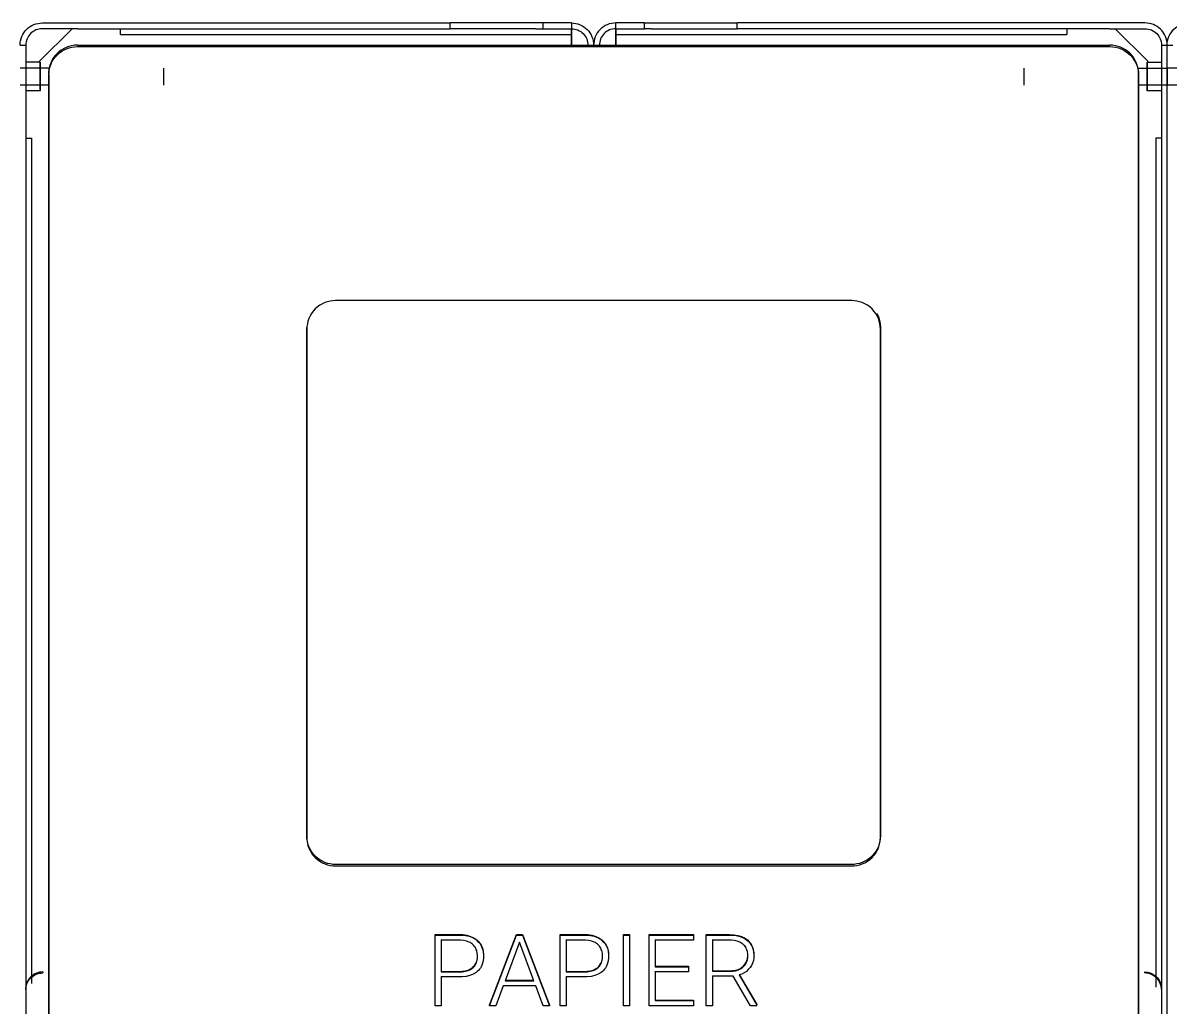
# Model space of a CAD drawing. Header units: millimetres. Extents: x 10366 to 28454, y 24552 to 29702.
# Drawn here: x 21728.8 to 22128.8, y 26916.4 to 27259.6 of the extents above; entities that cross this region are included whole.
import ezdxf

# ---------------------------------------------------------------- set-up
doc = ezdxf.new("R2010")
doc.units = ezdxf.units.MM
doc.header["$LTSCALE"] = 3
doc.layers.add('DomyÅ›lny', color=7, linetype='Continuous')

msp = doc.modelspace()

# ---------------------------------------------------------------- linework, layer by layer
at = {"layer": 'DomyÅ›lny'}
for p, q in [((21734.51, 27246.14), (21745.94, 27257.57)), ((21745.94, 27257.57), (21734.51, 27246.14)), ((21735.58, 27259.57), (21877.82, 27259.57)), ((21747.94, 27257.57), (21735.58, 27257.57)), ((21747.94, 27257.57), (21877.82, 27257.57)), ((21762.82, 27255.57), (21762.82, 27257.57)), ((21877.82, 27257.57), (21877.82, 27259.57)), ((21910.06, 27259.57), (21877.82, 27259.57)), ((21907.71, 27257.57), (21877.82, 27257.57)), ((21907.71, 27257.57), (21910.06, 27257.57)), ((21910.06, 27259.57), (21910.06, 27257.57)), ((21920.06, 27259.57), (21920.06, 27257.57)), ((21920.06, 27257.57), (21920.06, 27255.57)), ((21920.06, 27251.3), (21920.06, 27257.57)), ((21920.06, 27257.57), (21920.06, 27251.3)), ((21935.58, 27257.57), (21935.58, 27259.57)), ((21935.58, 27255.57), (21935.58, 27257.57)), ((21935.58, 27251.3), (21935.58, 27257.57)), ((21935.58, 27257.57), (21935.58, 27251.3)), ((21945.58, 27259.57), (21977.82, 27259.57)), ((21945.58, 27257.57), (21945.58, 27259.57)), ((21947.94, 27257.57), (21945.58, 27257.57)), ((21947.94, 27257.57), (21977.82, 27257.57)), ((22120.06, 27259.57), (21977.82, 27259.57)), ((21977.82, 27257.57), (21977.82, 27259.57)), ((22107.71, 27257.57), (21977.82, 27257.57)), ((22092.82, 27257.57), (22092.82, 27255.57)), ((22107.71, 27257.57), (22120.06, 27257.57)), ((22109.71, 27257.57), (22121.13, 27246.14)), ((22121.13, 27246.14), (22109.71, 27257.57)), ((21762.82, 27255.57), (21920.06, 27255.57)), ((21935.58, 27255.57), (22092.82, 27255.57)), ((21727.82, 27251.81), (21729.82, 27251.81)), ((21729.82, 27251.81), (21729.82, 26881.3)), ((21747.82, 27251.81), (22107.82, 27251.81)), ((21747.82, 27251.3), (22107.82, 27251.3)), ((22125.82, 27251.81), (22127.82, 27251.81)), ((22125.82, 27251.81), (22125.82, 26881.3)), ((22127.82, 26881.3), (22127.82, 27251.81)), ((22127.82, 27251.81), (22129.82, 27251.81)), ((22127.82, 26881.3), (22127.82, 27251.81)), ((21734.82, 27245.84), (21729.82, 27245.84)), ((22120.82, 27245.84), (22125.82, 27245.84)), ((21738.12, 27243.84), (21727.82, 27243.84)), ((21734.82, 27243.84), (21729.82, 27243.84)), ((21737.82, 26892.17), (21737.82, 27241.95)), ((21737.82, 27241.45), (21737.82, 26891.66)), ((22117.52, 27243.84), (22127.82, 27243.84)), ((22117.82, 26892.17), (22117.82, 27241.95)), ((22117.82, 27241.45), (22117.82, 26891.66)), ((22120.82, 27243.84), (22125.82, 27243.84)), ((22138.12, 27243.84), (22127.82, 27243.84)), ((21737.82, 27237.84), (21727.82, 27237.84)), ((21734.82, 27237.84), (21729.82, 27237.84)), ((22127.82, 27237.84), (22117.82, 27237.84)), ((22125.82, 27237.84), (22120.82, 27237.84)), ((22137.82, 27237.84), (22127.82, 27237.84)), ((21734.82, 27235.84), (21729.82, 27235.84)), ((22125.82, 27235.84), (22120.82, 27235.84)), ((21729.82, 27219.42), (21731.82, 27219.42)), ((21731.82, 27219.42), (21731.82, 26924.67)), ((22125.82, 27219.42), (22123.82, 27219.42)), ((22123.82, 27219.42), (22123.82, 26923.43)), ((22017.82, 27162.75), (21837.82, 27162.75)), ((21827.82, 27153.4), (21827.82, 27152.9)), ((21827.82, 26976.02), (21827.82, 27153.4)), ((21827.82, 27152.9), (21827.82, 26975.51)), ((22027.82, 27153.4), (22027.82, 26976.02)), ((22027.82, 27153.4), (22027.82, 27152.9)), ((22027.82, 26975.51), (22027.82, 27152.9)), ((22017.82, 26966.16), (21837.82, 26966.16)), ((21837.82, 26965.65), (22017.82, 26965.65)), ((21872.52, 26917.09), (21872.52, 26941.73)), ((21872.52, 26916.92), (21872.52, 26941.56)), ((21891.52, 26917.09), (21900.98, 26941.73)), ((21891.52, 26916.92), (21900.98, 26941.56)), ((21900.98, 26941.73), (21902.99, 26941.73)), ((21900.98, 26941.56), (21902.99, 26941.56)), ((21902.99, 26941.73), (21912.45, 26917.09)), ((21902.99, 26941.56), (21912.45, 26916.92)), ((21916.13, 26917.09), (21916.13, 26941.73)), ((21916.13, 26916.92), (21916.13, 26941.56)), ((21938.24, 26941.73), (21940.36, 26941.73)), ((21938.24, 26917.09), (21938.24, 26941.73)), ((21938.24, 26941.56), (21940.36, 26941.56)), ((21938.24, 26916.92), (21938.24, 26941.56)), ((21940.36, 26941.73), (21940.36, 26917.09)), ((21940.36, 26941.56), (21940.36, 26916.92)), ((21947.14, 26917.09), (21947.14, 26941.73)), ((21947.14, 26941.73), (21962.61, 26941.73)), ((21947.14, 26916.92), (21947.14, 26941.56)), ((21947.14, 26941.56), (21962.61, 26941.56)), ((21962.61, 26941.73), (21962.61, 26939.95)), ((21962.61, 26941.56), (21962.61, 26939.78)), ((21967.09, 26917.09), (21967.09, 26941.73)), ((21967.09, 26916.92), (21967.09, 26941.56)), ((21874.63, 26939.95), (21874.63, 26928.89)), ((21874.63, 26939.78), (21874.63, 26928.72)), ((21901.98, 26939.02), (21896.97, 26925.6)), ((21906.99, 26925.6), (21901.98, 26939.02)), ((21918.24, 26939.95), (21918.24, 26928.89)), ((21918.24, 26939.78), (21918.24, 26928.72)), ((21949.25, 26939.95), (21949.25, 26930.66)), ((21962.61, 26939.78), (21949.25, 26939.78)), ((21949.25, 26939.78), (21949.25, 26930.49)), ((21969.22, 26939.95), (21969.22, 26929.12)), ((21969.22, 26939.78), (21969.22, 26928.95)), ((21735.71, 26928.67), (21735.71, 26928.33)), ((21949.25, 26930.66), (21960.94, 26930.66)), ((21949.25, 26930.49), (21960.94, 26930.49)), ((21949.25, 26928.9), (21949.25, 26918.85)), ((21949.25, 26928.73), (21949.25, 26918.68)), ((21960.94, 26928.73), (21949.25, 26928.73)), ((21960.94, 26930.66), (21960.94, 26928.9)), ((21960.94, 26930.49), (21960.94, 26928.73)), ((22119.93, 26928.67), (22119.93, 26928.33)), ((21874.63, 26927.13), (21874.63, 26917.09)), ((21874.63, 26926.96), (21874.63, 26916.92)), ((21896.97, 26925.77), (21906.99, 26925.77)), ((21896.97, 26925.6), (21906.99, 26925.6)), ((21918.24, 26927.13), (21918.24, 26917.09)), ((21918.24, 26926.96), (21918.24, 26916.92)), ((21969.22, 26927.35), (21969.22, 26917.09)), ((21969.22, 26927.18), (21969.22, 26916.92)), ((21976.48, 26927.18), (21969.22, 26927.18)), ((21982.53, 26916.92), (21976.48, 26927.18)), ((21978.53, 26927.79), (21984.78, 26917.31)), ((21978.53, 26927.62), (21984.78, 26917.14)), ((21896.31, 26923.83), (21893.74, 26916.92)), ((21907.66, 26923.83), (21896.31, 26923.83)), ((21910.26, 26916.92), (21907.66, 26923.83)), ((21874.63, 26916.92), (21872.52, 26916.92)), ((21893.74, 26916.92), (21891.52, 26916.92)), ((21912.45, 26916.92), (21910.26, 26916.92)), ((21918.24, 26916.92), (21916.13, 26916.92)), ((21940.36, 26916.92), (21938.24, 26916.92)), ((21962.69, 26916.92), (21947.14, 26916.92)), ((21949.25, 26918.85), (21962.69, 26918.85)), ((21949.25, 26918.68), (21962.69, 26918.68)), ((21962.69, 26918.85), (21962.69, 26917.09)), ((21962.69, 26918.68), (21962.69, 26916.92)), ((21969.22, 26916.92), (21967.09, 26916.92)), ((21984.78, 26916.92), (21982.53, 26916.92)), ((21984.78, 26917.31), (21984.78, 26917.14)), ((21984.78, 26917.31), (21984.78, 26917.09))]:
    msp.add_line(p, q, dxfattribs=at)
for points in [[(21727.82, 27251.81, 0), (21727.86, 27252.58, 0), (21727.97, 27253.35, 0), (21728.17, 27254.09, 0), (21728.43, 27254.82, 0), (21728.76, 27255.51, 0), (21729.16, 27256.16, 0), (21729.62, 27256.77, 0), (21730.14, 27257.34, 0), (21730.7, 27257.84, 0), (21731.32, 27258.29, 0), (21731.97, 27258.67, 0), (21732.65, 27258.99, 0), (21733.36, 27259.24, 0), (21734.09, 27259.42, 0), (21734.83, 27259.53, 0), (21735.58, 27259.57, 0)], [(21735.58, 27257.57, 0), (21735, 27257.54, 0), (21734.43, 27257.45, 0), (21733.87, 27257.31, 0), (21733.33, 27257.11, 0), (21732.82, 27256.86, 0), (21732.33, 27256.56, 0), (21731.88, 27256.22, 0), (21731.47, 27255.84, 0), (21731.09, 27255.42, 0), (21730.76, 27254.96, 0), (21730.48, 27254.48, 0), (21730.24, 27253.97, 0), (21730.06, 27253.45, 0), (21729.93, 27252.91, 0), (21729.85, 27252.36, 0), (21729.82, 27251.81, 0)], [(21920.06, 27259.57, 0), (21920.06, 27259.57, 0), (21920.06, 27259.57, 0), (21920.06, 27259.57, 0), (21920.06, 27259.57, 0), (21920.06, 27259.57, 0), (21920.06, 27259.57, 0), (21920.06, 27259.57, 0), (21920.06, 27259.57, 0), (21920.06, 27259.57, 0), (21920.06, 27259.57, 0), (21920.06, 27259.57, 0), (21920.06, 27259.57, 0), (21920.04, 27259.57, 0), (21919.99, 27259.57, 0), (21919.77, 27259.57, 0), (21918.83, 27259.57, 0), (21910.06, 27259.57, 0)], [(21910.06, 27257.57, 0), (21920.06, 27257.57, 0)], [(21920.06, 27259.57, 0), (21920.84, 27259.53, 0), (21921.6, 27259.41, 0), (21922.35, 27259.22, 0), (21923.07, 27258.96, 0), (21923.76, 27258.62, 0), (21924.42, 27258.23, 0), (21925.03, 27257.77, 0), (21925.59, 27257.25, 0), (21926.1, 27256.68, 0), (21926.54, 27256.07, 0), (21926.93, 27255.42, 0), (21927.25, 27254.73, 0), (21927.5, 27254.02, 0), (21927.68, 27253.29, 0), (21927.78, 27252.55, 0), (21927.82, 27251.81, 0)], [(21920.06, 27257.57, 0), (21920.64, 27257.54, 0), (21921.21, 27257.45, 0), (21921.77, 27257.31, 0), (21922.31, 27257.11, 0), (21922.82, 27256.86, 0), (21923.31, 27256.56, 0), (21923.76, 27256.22, 0), (21924.18, 27255.84, 0), (21924.55, 27255.42, 0), (21924.88, 27254.96, 0), (21925.16, 27254.48, 0), (21925.4, 27253.97, 0), (21925.58, 27253.45, 0), (21925.71, 27252.91, 0), (21925.79, 27252.36, 0), (21925.82, 27251.81, 0)], [(21935.58, 27259.57, 0), (21934.81, 27259.53, 0), (21934.04, 27259.41, 0), (21933.29, 27259.22, 0), (21932.57, 27258.96, 0), (21931.88, 27258.62, 0), (21931.22, 27258.23, 0), (21930.61, 27257.77, 0), (21930.05, 27257.25, 0), (21929.54, 27256.68, 0), (21929.1, 27256.07, 0), (21928.71, 27255.42, 0), (21928.39, 27254.73, 0), (21928.14, 27254.02, 0), (21927.96, 27253.29, 0), (21927.86, 27252.55, 0), (21927.82, 27251.81, 0)], [(21935.58, 27257.57, 0), (21935, 27257.54, 0), (21934.43, 27257.45, 0), (21933.87, 27257.31, 0), (21933.33, 27257.11, 0), (21932.82, 27256.86, 0), (21932.33, 27256.56, 0), (21931.88, 27256.22, 0), (21931.47, 27255.84, 0), (21931.09, 27255.42, 0), (21930.76, 27254.96, 0), (21930.48, 27254.48, 0), (21930.24, 27253.97, 0), (21930.06, 27253.45, 0), (21929.93, 27252.91, 0), (21929.85, 27252.36, 0), (21929.82, 27251.81, 0)], [(21945.58, 27259.57, 0), (21935.58, 27259.57, 0)], [(21935.58, 27257.57, 0), (21935.58, 27257.57, 0), (21935.58, 27257.57, 0), (21935.58, 27257.57, 0), (21935.58, 27257.57, 0), (21935.58, 27257.57, 0), (21935.58, 27257.57, 0), (21935.58, 27257.57, 0), (21935.58, 27257.57, 0), (21935.58, 27257.57, 0), (21935.58, 27257.57, 0), (21935.58, 27257.57, 0), (21935.6, 27257.57, 0), (21935.65, 27257.57, 0), (21935.87, 27257.57, 0), (21936.81, 27257.57, 0), (21945.58, 27257.57, 0)], [(22127.82, 27251.81, 0), (22127.78, 27252.58, 0), (22127.67, 27253.35, 0), (22127.48, 27254.09, 0), (22127.21, 27254.82, 0), (22126.88, 27255.51, 0), (22126.48, 27256.16, 0), (22126.02, 27256.77, 0), (22125.5, 27257.34, 0), (22124.94, 27257.84, 0), (22124.32, 27258.29, 0), (22123.67, 27258.67, 0), (22122.99, 27258.99, 0), (22122.28, 27259.24, 0), (22121.55, 27259.42, 0), (22120.81, 27259.53, 0), (22120.06, 27259.57, 0)], [(22120.06, 27257.57, 0), (22120.64, 27257.54, 0), (22121.21, 27257.45, 0), (22121.77, 27257.31, 0), (22122.31, 27257.11, 0), (22122.82, 27256.86, 0), (22123.31, 27256.56, 0), (22123.76, 27256.22, 0), (22124.18, 27255.84, 0), (22124.55, 27255.42, 0), (22124.88, 27254.96, 0), (22125.16, 27254.48, 0), (22125.4, 27253.97, 0), (22125.58, 27253.45, 0), (22125.71, 27252.91, 0), (22125.79, 27252.36, 0), (22125.82, 27251.81, 0)], [(22127.82, 27251.81, 0), (22127.86, 27252.58, 0), (22127.97, 27253.35, 0), (22128.17, 27254.09, 0), (22128.43, 27254.82, 0), (22128.76, 27255.51, 0), (22129.16, 27256.16, 0), (22129.62, 27256.77, 0), (22130.14, 27257.34, 0), (22130.7, 27257.84, 0), (22131.32, 27258.29, 0), (22131.97, 27258.67, 0), (22132.65, 27258.99, 0), (22133.36, 27259.24, 0), (22134.09, 27259.42, 0), (22134.83, 27259.53, 0), (22135.58, 27259.57, 0)], [(21747.82, 27251.81, 0), (21746.8, 27251.76, 0), (21745.79, 27251.6, 0), (21744.81, 27251.35, 0), (21743.87, 27251.01, 0), (21742.96, 27250.57, 0), (21742.12, 27250.05, 0), (21741.33, 27249.45, 0), (21740.61, 27248.78, 0), (21739.97, 27248.05, 0), (21739.4, 27247.26, 0), (21738.91, 27246.44, 0), (21738.51, 27245.56, 0), (21738.21, 27244.67, 0), (21737.98, 27243.74, 0), (21737.86, 27242.86, 0), (21737.82, 27241.95, 0)], [(21737.82, 27241.45, 0), (21737.87, 27242.44, 0), (21738.02, 27243.43, 0), (21738.28, 27244.39, 0), (21738.62, 27245.31, 0), (21739.05, 27246.19, 0), (21739.57, 27247.02, 0), (21740.17, 27247.79, 0), (21740.83, 27248.5, 0), (21741.56, 27249.13, 0), (21742.35, 27249.7, 0), (21743.18, 27250.18, 0), (21744.05, 27250.58, 0), (21744.95, 27250.89, 0), (21745.88, 27251.11, 0), (21746.84, 27251.26, 0), (21747.82, 27251.3, 0)], [(22117.82, 27241.95, 0), (22117.77, 27242.95, 0), (22117.62, 27243.94, 0), (22117.36, 27244.89, 0), (22117.02, 27245.82, 0), (22116.59, 27246.7, 0), (22116.07, 27247.53, 0), (22115.47, 27248.3, 0), (22114.81, 27249.01, 0), (22114.08, 27249.64, 0), (22113.29, 27250.2, 0), (22112.46, 27250.68, 0), (22111.59, 27251.08, 0), (22110.69, 27251.4, 0), (22109.76, 27251.62, 0), (22108.8, 27251.76, 0), (22107.82, 27251.81, 0)], [(22107.82, 27251.3, 0), (22108.84, 27251.25, 0), (22109.85, 27251.1, 0), (22110.83, 27250.84, 0), (22111.77, 27250.5, 0), (22112.68, 27250.06, 0), (22113.52, 27249.54, 0), (22114.31, 27248.95, 0), (22115.03, 27248.28, 0), (22115.68, 27247.55, 0), (22116.24, 27246.76, 0), (22116.73, 27245.93, 0), (22117.13, 27245.05, 0), (22117.44, 27244.16, 0), (22117.66, 27243.23, 0), (22117.78, 27242.35, 0), (22117.82, 27241.45, 0)], [(21729.82, 27245.84, 0), (21729.82, 27245.84, 0), (21729.82, 27245.84, 0), (21729.82, 27245.84, 0), (21729.82, 27245.84, 0), (21729.82, 27245.84, 0), (21729.82, 27245.84, 0), (21729.82, 27245.84, 0), (21729.82, 27245.84, 0), (21729.82, 27245.84, 0), (21729.82, 27245.83, 0), (21729.82, 27245.83, 0), (21729.82, 27245.83, 0), (21729.82, 27245.8, 0), (21729.82, 27245.69, 0), (21729.82, 27245.22, 0), (21729.82, 27235.84, 0)], [(22125.82, 27245.84, 0), (22125.82, 27245.84, 0), (22125.82, 27245.84, 0), (22125.82, 27245.84, 0), (22125.82, 27245.84, 0), (22125.82, 27245.84, 0), (22125.82, 27245.84, 0), (22125.82, 27245.84, 0), (22125.82, 27245.84, 0), (22125.82, 27245.84, 0), (22125.82, 27245.83, 0), (22125.82, 27245.83, 0), (22125.82, 27245.83, 0), (22125.82, 27245.8, 0), (22125.82, 27245.69, 0), (22125.82, 27245.22, 0), (22125.82, 27235.84, 0)], [(21729.82, 27243.84, 0), (21729.82, 27243.84, 0), (21729.82, 27243.84, 0), (21729.82, 27243.84, 0), (21729.82, 27243.84, 0), (21729.82, 27243.84, 0), (21729.82, 27243.84, 0), (21729.82, 27243.84, 0), (21729.82, 27243.84, 0), (21729.82, 27243.84, 0), (21729.82, 27243.83, 0), (21729.82, 27243.83, 0), (21729.82, 27243.83, 0), (21729.82, 27243.81, 0), (21729.82, 27243.75, 0), (21729.82, 27243.47, 0), (21729.82, 27237.84, 0)], [(21734.82, 27243.84, 0), (21734.82, 27243.84, 0), (21734.82, 27243.84, 0), (21734.82, 27243.84, 0), (21734.82, 27243.84, 0), (21734.82, 27243.84, 0), (21734.82, 27243.84, 0), (21734.82, 27243.84, 0), (21734.82, 27243.84, 0), (21734.82, 27243.84, 0), (21734.82, 27243.83, 0), (21734.82, 27243.83, 0), (21734.82, 27243.83, 0), (21734.82, 27243.8, 0), (21734.82, 27243.67, 0), (21734.82, 27242.28, 0), (21734.82, 27238.49, 0), (21734.82, 27237.9, 0), (21734.82, 27237.85, 0), (21734.82, 27237.84, 0), (21734.82, 27237.84, 0), (21734.82, 27237.84, 0), (21734.82, 27237.84, 0), (21734.82, 27237.84, 0), (21734.82, 27237.84, 0), (21734.82, 27237.84, 0), (21734.82, 27237.84, 0), (21734.82, 27237.84, 0), (21734.82, 27237.84, 0), (21734.82, 27237.84, 0), (21734.82, 27237.84, 0), (21734.82, 27237.84, 0), (21734.82, 27237.84, 0), (21734.82, 27237.84, 0), (21734.82, 27237.84, 0), (21734.82, 27237.84, 0), (21734.82, 27237.84, 0), (21734.82, 27237.84, 0), (21734.82, 27237.84, 0), (21734.82, 27237.88, 0), (21734.82, 27238, 0), (21734.82, 27238.54, 0), (21734.82, 27239.65, 0)], [(21777.82, 27243.84, 0), (21777.82, 27243.84, 0), (21777.82, 27243.84, 0), (21777.82, 27243.84, 0), (21777.82, 27243.84, 0), (21777.82, 27243.84, 0), (21777.82, 27243.84, 0), (21777.82, 27243.84, 0), (21777.82, 27243.84, 0), (21777.82, 27243.84, 0), (21777.82, 27243.83, 0), (21777.82, 27243.83, 0), (21777.82, 27243.83, 0), (21777.82, 27243.81, 0), (21777.82, 27243.75, 0), (21777.82, 27243.47, 0), (21777.82, 27237.84, 0)], [(22077.82, 27243.84, 0), (22077.82, 27243.84, 0), (22077.82, 27243.84, 0), (22077.82, 27243.84, 0), (22077.82, 27243.84, 0), (22077.82, 27243.84, 0), (22077.82, 27243.84, 0), (22077.82, 27243.84, 0), (22077.82, 27243.84, 0), (22077.82, 27243.84, 0), (22077.82, 27243.83, 0), (22077.82, 27243.83, 0), (22077.82, 27243.83, 0), (22077.82, 27243.81, 0), (22077.82, 27243.75, 0), (22077.82, 27243.47, 0), (22077.82, 27237.84, 0)], [(22120.82, 27243.84, 0), (22120.82, 27243.84, 0), (22120.82, 27243.84, 0), (22120.82, 27243.84, 0), (22120.82, 27243.84, 0), (22120.82, 27243.84, 0), (22120.82, 27243.84, 0), (22120.82, 27243.84, 0), (22120.82, 27243.84, 0), (22120.82, 27243.84, 0), (22120.82, 27243.83, 0), (22120.82, 27243.83, 0), (22120.82, 27243.83, 0), (22120.82, 27243.8, 0), (22120.82, 27243.67, 0), (22120.82, 27242.28, 0), (22120.82, 27238.49, 0), (22120.82, 27237.9, 0), (22120.82, 27237.85, 0), (22120.82, 27237.84, 0), (22120.82, 27237.84, 0), (22120.82, 27237.84, 0), (22120.82, 27237.84, 0), (22120.82, 27237.84, 0), (22120.82, 27237.84, 0), (22120.82, 27237.84, 0), (22120.82, 27237.84, 0), (22120.82, 27237.84, 0), (22120.82, 27237.84, 0), (22120.82, 27237.84, 0), (22120.82, 27237.84, 0), (22120.82, 27237.84, 0), (22120.82, 27237.84, 0), (22120.82, 27237.84, 0), (22120.82, 27237.84, 0), (22120.82, 27237.84, 0), (22120.82, 27237.84, 0), (22120.82, 27237.84, 0), (22120.82, 27237.84, 0), (22120.82, 27237.88, 0), (22120.82, 27238, 0), (22120.82, 27238.54, 0), (22120.82, 27239.65, 0)], [(22125.82, 27243.84, 0), (22125.82, 27243.84, 0), (22125.82, 27243.84, 0), (22125.82, 27243.84, 0), (22125.82, 27243.84, 0), (22125.82, 27243.84, 0), (22125.82, 27243.84, 0), (22125.82, 27243.84, 0), (22125.82, 27243.84, 0), (22125.82, 27243.84, 0), (22125.82, 27243.83, 0), (22125.82, 27243.83, 0), (22125.82, 27243.83, 0), (22125.82, 27243.81, 0), (22125.82, 27243.75, 0), (22125.82, 27243.47, 0), (22125.82, 27237.84, 0)], [(22127.82, 27243.84, 0), (22127.82, 27243.84, 0), (22127.82, 27243.84, 0), (22127.82, 27243.84, 0), (22127.82, 27243.84, 0), (22127.82, 27243.84, 0), (22127.82, 27243.84, 0), (22127.82, 27243.84, 0), (22127.82, 27243.84, 0), (22127.82, 27243.84, 0), (22127.82, 27243.83, 0), (22127.82, 27243.83, 0), (22127.82, 27243.83, 0), (22127.82, 27243.81, 0), (22127.82, 27243.75, 0), (22127.82, 27243.47, 0), (22127.82, 27237.84, 0)], [(22127.82, 27243.84, 0), (22127.82, 27243.84, 0), (22127.82, 27243.84, 0), (22127.82, 27243.84, 0), (22127.82, 27243.84, 0), (22127.82, 27243.84, 0), (22127.82, 27243.84, 0), (22127.82, 27243.84, 0), (22127.82, 27243.84, 0), (22127.82, 27243.84, 0), (22127.82, 27243.83, 0), (22127.82, 27243.83, 0), (22127.82, 27243.83, 0), (22127.82, 27243.81, 0), (22127.82, 27243.75, 0), (22127.82, 27243.47, 0), (22127.82, 27237.84, 0)], [(21837.82, 27162.75, 0), (21836.92, 27162.71, 0), (21836, 27162.59, 0), (21835.07, 27162.37, 0), (21834.14, 27162.06, 0), (21833.23, 27161.65, 0), (21832.35, 27161.14, 0), (21831.52, 27160.55, 0), (21830.75, 27159.86, 0), (21830.06, 27159.11, 0), (21829.45, 27158.29, 0), (21828.94, 27157.42, 0), (21828.52, 27156.52, 0), (21828.21, 27155.61, 0), (21827.99, 27154.69, 0), (21827.86, 27153.78, 0), (21827.82, 27152.9, 0)], [(22027.82, 27152.9, 0), (22027.78, 27153.78, 0), (22027.65, 27154.69, 0), (22027.43, 27155.61, 0), (22027.12, 27156.52, 0), (22026.7, 27157.42, 0), (22026.19, 27158.29, 0), (22025.58, 27159.11, 0), (22024.89, 27159.86, 0), (22024.12, 27160.55, 0), (22023.29, 27161.14, 0), (22022.41, 27161.65, 0), (22021.5, 27162.06, 0), (22020.57, 27162.37, 0), (22019.64, 27162.59, 0), (22018.72, 27162.71, 0), (22017.82, 27162.75, 0)], [(22026.51, 27158.28, 0), (22027.1, 27157.08, 0), (22027.51, 27155.84, 0), (22027.75, 27154.61, 0), (22027.82, 27153.4, 0)], [(21837.82, 26966.16, 0), (21836.92, 26966.2, 0), (21836, 26966.33, 0), (21835.07, 26966.54, 0), (21834.14, 26966.85, 0), (21833.23, 26967.26, 0), (21832.35, 26967.77, 0), (21831.52, 26968.37, 0), (21830.75, 26969.05, 0), (21830.06, 26969.81, 0), (21829.45, 26970.62, 0), (21828.94, 26971.49, 0), (21828.52, 26972.39, 0), (21828.21, 26973.31, 0), (21827.99, 26974.22, 0), (21827.86, 26975.13, 0), (21827.82, 26976.02, 0)], [(22027.82, 26976.02, 0), (22027.78, 26975.13, 0), (22027.65, 26974.22, 0), (22027.43, 26973.31, 0), (22027.12, 26972.39, 0), (22026.7, 26971.49, 0), (22026.19, 26970.62, 0), (22025.58, 26969.81, 0), (22024.89, 26969.05, 0), (22024.12, 26968.37, 0), (22023.29, 26967.77, 0), (22022.41, 26967.26, 0), (22021.5, 26966.85, 0), (22020.57, 26966.54, 0), (22019.64, 26966.33, 0), (22018.72, 26966.2, 0), (22017.82, 26966.16, 0)], [(21827.82, 26975.51, 0), (21827.86, 26974.62, 0), (21827.99, 26973.71, 0), (21828.21, 26972.8, 0), (21828.52, 26971.88, 0), (21828.94, 26970.98, 0), (21829.45, 26970.12, 0), (21830.06, 26969.3, 0), (21830.75, 26968.54, 0), (21831.52, 26967.86, 0), (21832.35, 26967.26, 0), (21833.23, 26966.75, 0), (21834.14, 26966.35, 0), (21835.07, 26966.03, 0), (21836, 26965.82, 0), (21836.92, 26965.69, 0), (21837.82, 26965.65, 0)], [(22017.82, 26965.65, 0), (22018.72, 26965.69, 0), (22019.64, 26965.82, 0), (22020.57, 26966.03, 0), (22021.5, 26966.35, 0), (22022.41, 26966.75, 0), (22023.29, 26967.26, 0), (22024.12, 26967.86, 0), (22024.89, 26968.54, 0), (22025.58, 26969.3, 0), (22026.19, 26970.12, 0), (22026.7, 26970.98, 0), (22027.12, 26971.88, 0), (22027.43, 26972.8, 0), (22027.65, 26973.71, 0), (22027.78, 26974.62, 0), (22027.82, 26975.51, 0)], [(21872.52, 26941.73, 0), (21878, 26941.73, 0), (21880.74, 26941.73, 0), (21882.24, 26941.68, 0), (21883.66, 26941.47, 0), (21884.94, 26941.09, 0), (21886.08, 26940.56, 0), (21887.09, 26939.85, 0), (21887.54, 26939.44, 0), (21887.94, 26939, 0), (21888.29, 26938.53, 0), (21888.6, 26938.03, 0), (21888.86, 26937.5, 0), (21889.07, 26936.93, 0), (21889.35, 26935.71, 0), (21889.45, 26934.37, 0)], [(21872.52, 26941.56, 0), (21883.12, 26941.4, 0), (21884.39, 26941.11, 0), (21885.54, 26940.67, 0), (21886.57, 26940.08, 0), (21887.46, 26939.35, 0), (21887.85, 26938.93, 0), (21888.2, 26938.49, 0), (21888.51, 26938.02, 0), (21888.77, 26937.52, 0), (21888.99, 26937, 0), (21889.3, 26935.87, 0), (21889.44, 26934.62, 0), (21889.41, 26933.31, 0), (21889.22, 26932.11, 0), (21888.86, 26931.02, 0), (21888.62, 26930.52, 0), (21888.34, 26930.05, 0), (21888.02, 26929.61, 0), (21887.65, 26929.2, 0), (21887.25, 26928.82, 0), (21886.81, 26928.48, 0), (21885.82, 26927.89, 0), (21884.67, 26927.45, 0), (21883.39, 26927.14, 0), (21881.95, 26926.98, 0), (21874.63, 26926.96, 0)], [(21916.13, 26941.73, 0), (21921.61, 26941.73, 0), (21924.35, 26941.73, 0), (21925.85, 26941.68, 0), (21927.27, 26941.47, 0), (21928.55, 26941.09, 0), (21929.69, 26940.56, 0), (21930.7, 26939.85, 0), (21931.15, 26939.44, 0), (21931.55, 26939, 0), (21931.9, 26938.53, 0), (21932.21, 26938.03, 0), (21932.47, 26937.5, 0), (21932.68, 26936.93, 0), (21932.96, 26935.71, 0), (21933.06, 26934.37, 0)], [(21916.13, 26941.56, 0), (21926.73, 26941.4, 0), (21928.01, 26941.11, 0), (21929.15, 26940.67, 0), (21930.18, 26940.08, 0), (21931.08, 26939.35, 0), (21931.47, 26938.93, 0), (21931.81, 26938.49, 0), (21932.12, 26938.02, 0), (21932.38, 26937.52, 0), (21932.6, 26937, 0), (21932.91, 26935.87, 0), (21933.05, 26934.62, 0), (21933.02, 26933.31, 0), (21932.83, 26932.11, 0), (21932.47, 26931.02, 0), (21932.23, 26930.52, 0), (21931.95, 26930.05, 0), (21931.63, 26929.61, 0), (21931.27, 26929.2, 0), (21930.86, 26928.82, 0), (21930.42, 26928.48, 0), (21929.43, 26927.89, 0), (21928.29, 26927.45, 0), (21927, 26927.14, 0), (21925.57, 26926.98, 0), (21918.24, 26926.96, 0)], [(21967.09, 26941.73, 0), (21972.48, 26941.73, 0), (21975.17, 26941.73, 0), (21976.7, 26941.66, 0), (21978.1, 26941.43, 0), (21979.36, 26941.05, 0), (21980.47, 26940.52, 0), (21981.45, 26939.83, 0), (21981.88, 26939.43, 0), (21982.26, 26939, 0), (21982.6, 26938.54, 0), (21982.9, 26938.05, 0), (21983.15, 26937.53, 0), (21983.35, 26936.98, 0), (21983.62, 26935.79, 0), (21983.71, 26934.47, 0)], [(21967.09, 26941.56, 0), (21974.85, 26941.56, 0), (21977, 26941.45, 0), (21978, 26941.28, 0), (21978.93, 26941.03, 0), (21979.78, 26940.7, 0), (21980.56, 26940.29, 0), (21981.27, 26939.8, 0), (21981.9, 26939.24, 0), (21982.44, 26938.61, 0), (21982.88, 26937.91, 0), (21983.23, 26937.16, 0), (21983.48, 26936.34, 0), (21983.64, 26935.45, 0), (21983.71, 26934.5, 0), (21983.67, 26933.55, 0), (21983.52, 26932.64, 0), (21983.25, 26931.78, 0), (21982.87, 26930.96, 0), (21982.36, 26930.2, 0), (21981.75, 26929.5, 0), (21981.07, 26928.89, 0), (21980.3, 26928.37, 0), (21979.45, 26927.95, 0), (21978.53, 26927.62, 0)], [(21874.63, 26928.72, 0), (21878.75, 26928.72, 0), (21880.81, 26928.72, 0), (21881.98, 26928.75, 0), (21883.09, 26928.91, 0), (21884.07, 26929.19, 0), (21884.93, 26929.59, 0), (21885.31, 26929.83, 0), (21885.66, 26930.11, 0), (21885.98, 26930.41, 0), (21886.27, 26930.74, 0), (21886.52, 26931.09, 0), (21886.74, 26931.46, 0), (21886.92, 26931.86, 0), (21887.07, 26932.28, 0), (21887.27, 26933.2, 0), (21887.33, 26934.21, 0), (21887.26, 26935.22, 0), (21887.05, 26936.14, 0), (21886.89, 26936.56, 0), (21886.7, 26936.96, 0), (21886.48, 26937.35, 0), (21886.22, 26937.71, 0), (21885.92, 26938.04, 0), (21885.6, 26938.36, 0), (21885.24, 26938.64, 0), (21884.85, 26938.89, 0), (21884.44, 26939.11, 0), (21883.53, 26939.46, 0), (21882.5, 26939.68, 0), (21881.35, 26939.78, 0), (21874.63, 26939.78, 0)], [(21918.24, 26928.72, 0), (21922.36, 26928.72, 0), (21924.42, 26928.72, 0), (21925.6, 26928.75, 0), (21926.7, 26928.91, 0), (21927.68, 26929.19, 0), (21928.54, 26929.59, 0), (21928.92, 26929.83, 0), (21929.28, 26930.11, 0), (21929.6, 26930.41, 0), (21929.88, 26930.74, 0), (21930.13, 26931.09, 0), (21930.35, 26931.46, 0), (21930.54, 26931.86, 0), (21930.69, 26932.28, 0), (21930.88, 26933.2, 0), (21930.95, 26934.21, 0), (21930.87, 26935.22, 0), (21930.66, 26936.14, 0), (21930.5, 26936.56, 0), (21930.31, 26936.96, 0), (21930.09, 26937.35, 0), (21929.83, 26937.71, 0), (21929.54, 26938.04, 0), (21929.21, 26938.36, 0), (21928.85, 26938.64, 0), (21928.47, 26938.89, 0), (21928.05, 26939.11, 0), (21927.14, 26939.46, 0), (21926.11, 26939.68, 0), (21924.97, 26939.78, 0), (21918.24, 26939.78, 0)], [(21969.22, 26928.95, 0), (21973.23, 26928.95, 0), (21975.23, 26928.95, 0), (21976.28, 26928.97, 0), (21977.31, 26929.11, 0), (21978.24, 26929.38, 0), (21979.09, 26929.78, 0), (21979.47, 26930.04, 0), (21979.83, 26930.32, 0), (21980.47, 26930.97, 0), (21980.73, 26931.33, 0), (21980.96, 26931.7, 0), (21981.16, 26932.1, 0), (21981.31, 26932.51, 0), (21981.43, 26932.95, 0), (21981.57, 26933.88, 0), (21981.56, 26934.87, 0), (21981.42, 26935.8, 0), (21981.15, 26936.65, 0), (21980.96, 26937.03, 0), (21980.75, 26937.4, 0), (21980.49, 26937.74, 0), (21980.21, 26938.05, 0), (21979.89, 26938.35, 0), (21979.55, 26938.62, 0), (21978.78, 26939.07, 0), (21977.9, 26939.42, 0), (21976.91, 26939.65, 0), (21975.82, 26939.77, 0), (21969.22, 26939.78, 0)], [(21874.63, 26928.89, 0), (21878.74, 26928.89, 0), (21880.79, 26928.89, 0), (21881.96, 26928.92, 0), (21883.07, 26929.07, 0), (21884.05, 26929.35, 0), (21884.91, 26929.74, 0), (21885.29, 26929.98, 0), (21885.64, 26930.26, 0), (21885.96, 26930.56, 0), (21886.25, 26930.88, 0), (21886.5, 26931.23, 0), (21886.72, 26931.6, 0), (21886.91, 26932, 0), (21887.06, 26932.42, 0), (21887.27, 26933.33, 0), (21887.33, 26934.33, 0)], [(21918.24, 26928.89, 0), (21922.35, 26928.89, 0), (21924.41, 26928.89, 0), (21925.57, 26928.92, 0), (21926.68, 26929.07, 0), (21927.66, 26929.35, 0), (21928.52, 26929.74, 0), (21928.9, 26929.98, 0), (21929.25, 26930.26, 0), (21929.58, 26930.56, 0), (21929.86, 26930.88, 0), (21930.12, 26931.23, 0), (21930.34, 26931.6, 0), (21930.52, 26932, 0), (21930.68, 26932.42, 0), (21930.88, 26933.33, 0), (21930.95, 26934.33, 0)], [(21969.22, 26929.12, 0), (21973.21, 26929.12, 0), (21975.2, 26929.12, 0), (21976.25, 26929.14, 0), (21977.28, 26929.27, 0), (21978.21, 26929.54, 0), (21979.05, 26929.93, 0), (21979.44, 26930.18, 0), (21979.8, 26930.46, 0), (21980.44, 26931.11, 0), (21980.71, 26931.46, 0), (21980.94, 26931.83, 0), (21981.14, 26932.22, 0), (21981.3, 26932.63, 0), (21981.42, 26933.06, 0), (21981.51, 26933.51, 0), (21981.58, 26934.47, 0)], [(21735.71, 26928.67, 0), (21735.18, 26928.64, 0), (21734.64, 26928.57, 0), (21734.09, 26928.44, 0), (21733.54, 26928.26, 0), (21733.01, 26928.02, 0), (21732.49, 26927.72, 0), (21732, 26927.37, 0), (21731.55, 26926.97, 0), (21731.14, 26926.52, 0), (21730.78, 26926.04, 0), (21730.48, 26925.53, 0), (21730.23, 26925, 0), (21730.05, 26924.46, 0), (21729.92, 26923.92, 0), (21729.84, 26923.38, 0), (21729.82, 26922.86, 0)], [(21729.82, 26922.52, 0), (21729.84, 26923.04, 0), (21729.92, 26923.58, 0), (21730.05, 26924.12, 0), (21730.23, 26924.66, 0), (21730.48, 26925.19, 0), (21730.78, 26925.7, 0), (21731.14, 26926.18, 0), (21731.55, 26926.63, 0), (21732, 26927.03, 0), (21732.49, 26927.38, 0), (21733.01, 26927.68, 0), (21733.54, 26927.92, 0), (21734.09, 26928.1, 0), (21734.64, 26928.23, 0), (21735.18, 26928.3, 0), (21735.71, 26928.33, 0)], [(22119.93, 26928.67, 0), (22120.46, 26928.64, 0), (22121, 26928.57, 0), (22121.55, 26928.44, 0), (22122.1, 26928.26, 0), (22122.63, 26928.02, 0), (22123.15, 26927.72, 0), (22123.64, 26927.37, 0), (22124.09, 26926.97, 0), (22124.5, 26926.52, 0), (22124.86, 26926.04, 0), (22125.16, 26925.53, 0), (22125.4, 26925, 0), (22125.59, 26924.46, 0), (22125.72, 26923.92, 0), (22125.79, 26923.38, 0), (22125.82, 26922.86, 0)], [(22125.82, 26922.52, 0), (22125.79, 26923.04, 0), (22125.72, 26923.58, 0), (22125.59, 26924.12, 0), (22125.4, 26924.66, 0), (22125.16, 26925.19, 0), (22124.86, 26925.7, 0), (22124.5, 26926.18, 0), (22124.09, 26926.63, 0), (22123.64, 26927.03, 0), (22123.15, 26927.38, 0), (22122.63, 26927.68, 0), (22122.1, 26927.92, 0), (22121.55, 26928.1, 0), (22121, 26928.23, 0), (22120.46, 26928.3, 0), (22119.93, 26928.33, 0)]]:
    msp.add_polyline3d(points, dxfattribs=at)
for points in [[(21734.82, 27245.84, 0), (21734.82, 27245.84, 0), (21734.82, 27245.84, 0), (21734.82, 27245.84, 0), (21734.82, 27245.84, 0), (21734.82, 27245.84, 0), (21734.82, 27245.84, 0), (21734.82, 27245.84, 0), (21734.82, 27245.84, 0), (21734.82, 27245.83, 0), (21734.82, 27245.83, 0), (21734.82, 27245.83, 0), (21734.82, 27245.8, 0), (21734.82, 27245.69, 0), (21734.82, 27245.22, 0), (21734.82, 27236.59, 0), (21734.82, 27235.86, 0), (21734.82, 27235.84, 0), (21734.82, 27235.84, 0), (21734.82, 27235.84, 0), (21734.82, 27235.84, 0), (21734.82, 27235.84, 0), (21734.82, 27235.84, 0), (21734.82, 27235.84, 0), (21734.82, 27235.84, 0), (21734.82, 27235.84, 0), (21734.82, 27235.84, 0), (21734.82, 27235.84, 0), (21734.82, 27235.84, 0), (21734.82, 27235.84, 0), (21734.82, 27235.84, 0), (21734.82, 27235.84, 0), (21734.82, 27235.84, 0), (21734.82, 27235.84, 0), (21734.82, 27235.87, 0), (21734.82, 27235.98, 0), (21734.82, 27236.45, 0)], [(22120.82, 27245.84, 0), (22120.82, 27245.84, 0), (22120.82, 27245.84, 0), (22120.82, 27245.84, 0), (22120.82, 27245.84, 0), (22120.82, 27245.84, 0), (22120.82, 27245.84, 0), (22120.82, 27245.84, 0), (22120.82, 27245.84, 0), (22120.82, 27245.83, 0), (22120.82, 27245.83, 0), (22120.82, 27245.83, 0), (22120.82, 27245.8, 0), (22120.82, 27245.69, 0), (22120.82, 27245.22, 0), (22120.82, 27236.59, 0), (22120.82, 27235.86, 0), (22120.82, 27235.84, 0), (22120.82, 27235.84, 0), (22120.82, 27235.84, 0), (22120.82, 27235.84, 0), (22120.82, 27235.84, 0), (22120.82, 27235.84, 0), (22120.82, 27235.84, 0), (22120.82, 27235.84, 0), (22120.82, 27235.84, 0), (22120.82, 27235.84, 0), (22120.82, 27235.84, 0), (22120.82, 27235.84, 0), (22120.82, 27235.84, 0), (22120.82, 27235.84, 0), (22120.82, 27235.84, 0), (22120.82, 27235.84, 0), (22120.82, 27235.84, 0), (22120.82, 27235.87, 0), (22120.82, 27235.98, 0), (22120.82, 27236.45, 0)]]:
    msp.add_polyline3d(points, close=True, dxfattribs=at)

doc.saveas('drawing.dxf')
